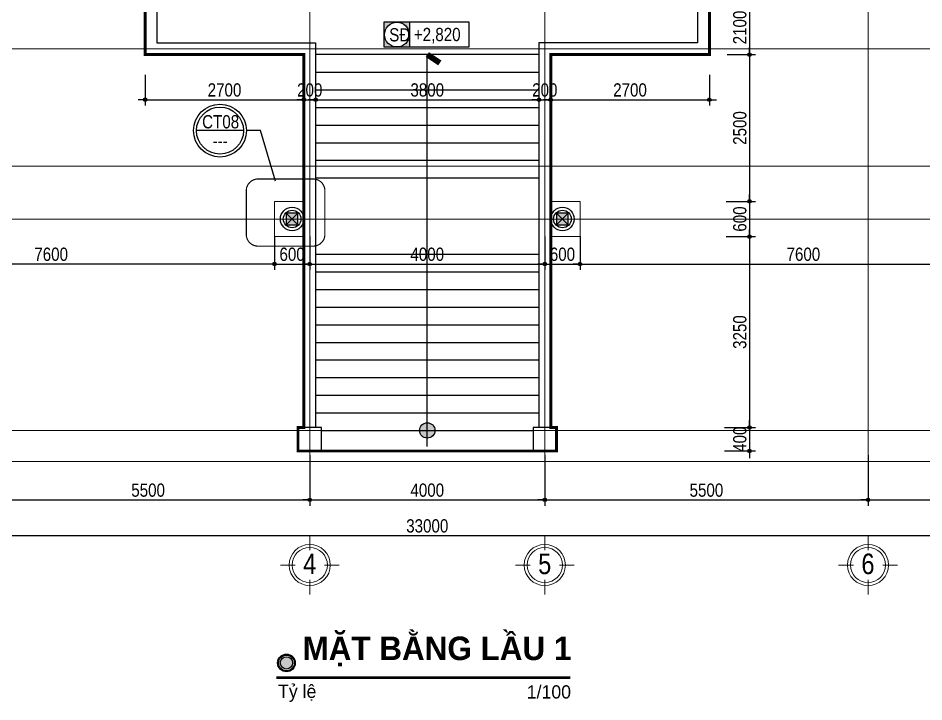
# Model space of a CAD drawing. Extents: x -79995 to 347433, y -157641 to 104789.
# Drawn here: x -3564 to 11848, y 26423 to 38068 of the extents above; entities that cross this region are included whole.
import ezdxf
from ezdxf.enums import TextEntityAlignment as Align

# ---------------------------------------------------------------- set-up
doc = ezdxf.new("R2010")
doc.units = 0
doc.linetypes.add('ACAD_ISO10W100', pattern=[18, 12, -3, 0, -3])
doc.linetypes.add('DASHED2', pattern=[0.375, 0.25, -0.125])
doc.layers.get('0').update_dxf_attribs({"color": 255, "linetype": 'CONTINUOUS'})
doc.layers.get('DEFPOINTS').update_dxf_attribs({"linetype": 'CONTINUOUS'})
for name, color, linetype in [('daucat', 220, 'CONTINUOUS'), ('DIM', 1, 'CONTINUOUS'), ('TAGS', 60, 'CONTINUOUS'), ('TEXT', 7, 'CONTINUOUS'), ('TUONG', 131, 'CONTINUOUS'), ('WALL', 4, 'CONTINUOUS')]:
    doc.layers.add(name, color=color, linetype=linetype)
for name, color, linetype, lineweight in [('NET-THAY', 2, 'CONTINUOUS', 13), ('TEN TRUC', 3, 'CONTINUOUS', 18), ('TRUC', 24, 'CONTINUOUS', 0)]:
    doc.layers.add(name, color=color, linetype=linetype, lineweight=lineweight)
doc.styles.add('HEL-CONDENSE', font='')
doc.styles.add('SWISS-CONDENSE', font='')
doc.styles.add('VNI-HELVE-CONDENSEN', font='')
doc.styles.get('HEL-CONDENSE').set_extended_font_data('VNI-Helve-Condense')
doc.styles.get('SWISS-CONDENSE').set_extended_font_data('VNI-Swiss-Condense')
doc.styles.get('VNI-HELVE-CONDENSEN').set_extended_font_data('VNI-Helve-Condense')
doc.dimstyles.new('D100', dxfattribs={"dimtxt": 225, "dimasz": 1.2, "dimexe": 100, "dimexo": 0, "dimgap": 50, "dimtad": 1, "dimdec": 0, "dimzin": 13, "dimdsep": 46, "dimtxsty": 'HEL-CONDENSE', "dimblk": 'D50', "dimcen": 0, "dimclrd": 1, "dimclre": 1, "dimclrt": 7, "dimadec": 0, "dimazin": 0, "dimtfac": 1, "dimtdec": 0, "dimtmove": 0, "dimatfit": 3, "dimldrblk": 'D50', "dimfxl": 1, "dimtolj": 1, "dimtzin": 13, "dimarcsym": 0})

# ---------------------------------------------------------------- blocks, each defined once
blk = doc.blocks.new('D50')
at = {"layer": 'DIM'}
blk.add_hatch(color=256, dxfattribs=at).paths.add_polyline_path([(25, 0, 1), (-25, 0, 1)])
blk.add_line((25, 0), (100, 0), dxfattribs=at)
blk.add_circle((0, 0), 25, dxfattribs=at)
blk = doc.blocks.new('*D164')
at = {"layer": 'DEFPOINTS', "color": 0, "transparency": 16777216}
for p in [(-4102, 30625), (1398, 30625), (1398, 29863)]:
    blk.add_point(p, dxfattribs=at)
at = {"layer": 'DIM', "color": 1, "lineweight": -2, "transparency": 16777216}
for p, q in [((-4102, 30625), (-4102, 29763)), ((1398, 30625), (1398, 29763)), ((-4100, 29863), (1397, 29863))]:
    blk.add_line(p, q, dxfattribs=at)
at = {"layer": 'DIM', "color": 1, "lineweight": -2, "transparency": 16777216, "xscale": 1.199999999999999, "yscale": 1.199999999999999, "zscale": 1.199999999999999, "rotation": 180}
blk.add_blockref('D50', (-4102, 29863), dxfattribs=at)
at = {"layer": 'DIM', "color": 1, "lineweight": -2, "transparency": 16777216, "xscale": 1.199999999999999, "yscale": 1.199999999999999, "zscale": 1.199999999999999}
blk.add_blockref('D50', (1398, 29863), dxfattribs=at)
at = {"layer": 'DIM', "color": 7, "transparency": 16777216, "insert": (-1352, 30028), "char_height": 225, "attachment_point": 5, "style": 'HEL-CONDENSE'}
blk.add_mtext('\\A1;5500', dxfattribs=at)
blk = doc.blocks.new('*D165')
at = {"layer": 'DEFPOINTS', "color": 0, "transparency": 16777216}
for p in [(1398, 30625), (5398, 30625), (5398, 29863)]:
    blk.add_point(p, dxfattribs=at)
at = {"layer": 'DIM', "color": 1, "lineweight": -2, "transparency": 16777216}
for p, q in [((1398, 30625), (1398, 29763)), ((5398, 30625), (5398, 29763)), ((1400, 29863), (5397, 29863))]:
    blk.add_line(p, q, dxfattribs=at)
at = {"layer": 'DIM', "color": 1, "lineweight": -2, "transparency": 16777216, "xscale": 1.199999999999999, "yscale": 1.199999999999999, "zscale": 1.199999999999999, "rotation": 180}
blk.add_blockref('D50', (1398, 29863), dxfattribs=at)
at = {"layer": 'DIM', "color": 1, "lineweight": -2, "transparency": 16777216, "xscale": 1.199999999999999, "yscale": 1.199999999999999, "zscale": 1.199999999999999}
blk.add_blockref('D50', (5398, 29863), dxfattribs=at)
at = {"layer": 'DIM', "color": 7, "transparency": 16777216, "insert": (3398, 30028), "char_height": 225, "attachment_point": 5, "style": 'HEL-CONDENSE'}
blk.add_mtext('\\A1;4000', dxfattribs=at)
blk = doc.blocks.new('*D166')
at = {"layer": 'DEFPOINTS', "color": 0, "transparency": 16777216}
for p in [(5398, 30625), (10898, 30625), (10898, 29863)]:
    blk.add_point(p, dxfattribs=at)
at = {"layer": 'DIM', "color": 1, "lineweight": -2, "transparency": 16777216}
for p, q in [((5398, 30625), (5398, 29763)), ((10898, 30625), (10898, 29763)), ((5400, 29863), (10897, 29863))]:
    blk.add_line(p, q, dxfattribs=at)
at = {"layer": 'DIM', "color": 1, "lineweight": -2, "transparency": 16777216, "xscale": 1.199999999999999, "yscale": 1.199999999999999, "zscale": 1.199999999999999, "rotation": 180}
blk.add_blockref('D50', (5398, 29863), dxfattribs=at)
at = {"layer": 'DIM', "color": 1, "lineweight": -2, "transparency": 16777216, "xscale": 1.199999999999999, "yscale": 1.199999999999999, "zscale": 1.199999999999999}
blk.add_blockref('D50', (10898, 29863), dxfattribs=at)
at = {"layer": 'DIM', "color": 7, "transparency": 16777216, "insert": (8148, 30028), "char_height": 225, "attachment_point": 5, "style": 'HEL-CONDENSE'}
blk.add_mtext('\\A1;5500', dxfattribs=at)
blk = doc.blocks.new('*D167')
at = {"layer": 'DEFPOINTS', "color": 0, "transparency": 16777216}
for p in [(10898, 30625), (13898, 30625), (13898, 29863)]:
    blk.add_point(p, dxfattribs=at)
at = {"layer": 'DIM', "color": 1, "lineweight": -2, "transparency": 16777216}
for p, q in [((10898, 30625), (10898, 29763)), ((13898, 30625), (13898, 29763)), ((10900, 29863), (13897, 29863))]:
    blk.add_line(p, q, dxfattribs=at)
at = {"layer": 'DIM', "color": 1, "lineweight": -2, "transparency": 16777216, "xscale": 1.199999999999999, "yscale": 1.199999999999999, "zscale": 1.199999999999999, "rotation": 180}
blk.add_blockref('D50', (10898, 29863), dxfattribs=at)
at = {"layer": 'DIM', "color": 1, "lineweight": -2, "transparency": 16777216, "xscale": 1.199999999999999, "yscale": 1.199999999999999, "zscale": 1.199999999999999}
blk.add_blockref('D50', (13898, 29863), dxfattribs=at)
at = {"layer": 'DIM', "color": 7, "transparency": 16777216, "insert": (12398, 30028), "char_height": 225, "attachment_point": 5, "style": 'HEL-CONDENSE'}
blk.add_mtext('\\A1;3000', dxfattribs=at)
blk = doc.blocks.new('*D169')
at = {"layer": 'DEFPOINTS', "color": 0, "transparency": 16777216}
for p in [(-13102, 30625), (19898, 30625), (19898, 29254)]:
    blk.add_point(p, dxfattribs=at)
at = {"layer": 'DIM', "color": 1, "lineweight": -2, "transparency": 16777216}
for p, q in [((-13102, 30625), (-13102, 29154)), ((19898, 30625), (19898, 29154)), ((-13100, 29254), (19897, 29254))]:
    blk.add_line(p, q, dxfattribs=at)
at = {"layer": 'DIM', "color": 1, "lineweight": -2, "transparency": 16777216, "xscale": 1.199999999999999, "yscale": 1.199999999999999, "zscale": 1.199999999999999, "rotation": 180}
blk.add_blockref('D50', (-13102, 29254), dxfattribs=at)
at = {"layer": 'DIM', "color": 1, "lineweight": -2, "transparency": 16777216, "xscale": 1.199999999999999, "yscale": 1.199999999999999, "zscale": 1.199999999999999}
blk.add_blockref('D50', (19898, 29254), dxfattribs=at)
at = {"layer": 'DIM', "color": 7, "transparency": 16777216, "insert": (3398, 29419), "char_height": 225, "attachment_point": 5, "style": 'HEL-CONDENSE'}
blk.add_mtext('\\A1;33000', dxfattribs=at)
blk = doc.blocks.new('A$C206177D3')
at = {"layer": 'TEN TRUC', "ltscale": 1000}
for p, q in [((-37, 240), (-37, 490)), ((-287, -10), (-537, -10)), ((463, -10), (213, -10)), ((-37, -510), (-37, -260))]:
    blk.add_line(p, q, dxfattribs=at)
blk.add_circle((-37, -10), 350, dxfattribs=at)
at = {"layer": 'TEN TRUC', "color": 254, "ltscale": 1000}
blk.add_circle((-37, -10), 300, dxfattribs=at)
blk = doc.blocks.new('A$C27B14CF0')
at = {"layer": 'TAGS', "ltscale": 1000}
h = blk.add_hatch(color=8, dxfattribs=at)
h.paths.add_polyline_path([(250, 243), (-182, 243), (-182, -189), (250, -189)])
h.paths.add_polyline_path([(245, 27, -1), (-177, 27, -1)], flags=16)
blk.add_line((250, 243), (250, -189), dxfattribs=at)
blk.add_lwpolyline([(-182, 243), (1258, 243), (1258, -189), (-182, -189)], close=True, dxfattribs=at)
blk.add_circle((34, 27), 211, dxfattribs=at)
at = {"layer": 'TAGS', "ltscale": 1000, "style": 'VNI-HELVE-CONDENSEN'}
for p in [(-44, -84), (379, -84)]:
    blk.add_attdef('S', p, '', height=225, dxfattribs=at)
blk = doc.blocks.new('A$C225A2996')
at = {"layer": 'WALL'}
blk.add_hatch(color=4, dxfattribs=at).paths.add_polyline_path([(531, 82), (731, 82), (731, 282), (531, 282)])
at = {"layer": 'WALL', "color": 4}
for p, q in [((531, 282), (731, 82)), ((531, 82), (731, 282))]:
    blk.add_line(p, q, dxfattribs=at)
blk.add_lwpolyline([(531, 82), (731, 82), (731, 282), (531, 282)], close=True, dxfattribs=at)
blk = doc.blocks.new('*D293')
at = {"layer": 'DEFPOINTS', "color": 0, "transparency": 16777216}
for p in [(-1402, 37099), (1298, 37099), (1298, 36678)]:
    blk.add_point(p, dxfattribs=at)
at = {"layer": 'DIM', "color": 1, "lineweight": -2, "transparency": 16777216}
for p, q in [((-1402, 37099), (-1402, 36578)), ((1298, 37099), (1298, 36578)), ((-1400, 36678), (1297, 36678))]:
    blk.add_line(p, q, dxfattribs=at)
at = {"layer": 'DIM', "color": 1, "lineweight": -2, "transparency": 16777216, "xscale": 1.199999999999999, "yscale": 1.199999999999999, "zscale": 1.199999999999999, "rotation": 180}
blk.add_blockref('D50', (-1402, 36678), dxfattribs=at)
at = {"layer": 'DIM', "color": 1, "lineweight": -2, "transparency": 16777216, "xscale": 1.199999999999999, "yscale": 1.199999999999999, "zscale": 1.199999999999999}
blk.add_blockref('D50', (1298, 36678), dxfattribs=at)
at = {"layer": 'DIM', "color": 7, "transparency": 16777216, "insert": (-52, 36843), "char_height": 225, "attachment_point": 5, "style": 'HEL-CONDENSE'}
blk.add_mtext('\\A1;2700', dxfattribs=at)
blk = doc.blocks.new('*D294')
at = {"layer": 'DEFPOINTS', "color": 0, "transparency": 16777216}
for p in [(1298, 37099), (1498, 37020), (1498, 36678)]:
    blk.add_point(p, dxfattribs=at)
at = {"layer": 'DIM', "color": 1, "lineweight": -2, "transparency": 16777216}
for p, q in [((1298, 37099), (1298, 36578)), ((1498, 37020), (1498, 36578)), ((1300, 36678), (1497, 36678))]:
    blk.add_line(p, q, dxfattribs=at)
at = {"layer": 'DIM', "color": 1, "lineweight": -2, "transparency": 16777216, "xscale": 1.199999999999999, "yscale": 1.199999999999999, "zscale": 1.199999999999999, "rotation": 180}
blk.add_blockref('D50', (1298, 36678), dxfattribs=at)
at = {"layer": 'DIM', "color": 1, "lineweight": -2, "transparency": 16777216, "xscale": 1.199999999999999, "yscale": 1.199999999999999, "zscale": 1.199999999999999}
blk.add_blockref('D50', (1498, 36678), dxfattribs=at)
at = {"layer": 'DIM', "color": 7, "transparency": 16777216, "insert": (1398, 36843), "char_height": 225, "attachment_point": 5, "style": 'HEL-CONDENSE'}
blk.add_mtext('\\A1;200', dxfattribs=at)
blk = doc.blocks.new('*D295')
at = {"layer": 'DEFPOINTS', "color": 0, "transparency": 16777216}
for p in [(1498, 37020), (5298, 37067), (5298, 36678)]:
    blk.add_point(p, dxfattribs=at)
at = {"layer": 'DIM', "color": 1, "lineweight": -2, "transparency": 16777216}
for p, q in [((1498, 37020), (1498, 36578)), ((5298, 37067), (5298, 36578)), ((1500, 36678), (5297, 36678))]:
    blk.add_line(p, q, dxfattribs=at)
at = {"layer": 'DIM', "color": 1, "lineweight": -2, "transparency": 16777216, "xscale": 1.199999999999999, "yscale": 1.199999999999999, "zscale": 1.199999999999999, "rotation": 180}
blk.add_blockref('D50', (1498, 36678), dxfattribs=at)
at = {"layer": 'DIM', "color": 1, "lineweight": -2, "transparency": 16777216, "xscale": 1.199999999999999, "yscale": 1.199999999999999, "zscale": 1.199999999999999}
blk.add_blockref('D50', (5298, 36678), dxfattribs=at)
at = {"layer": 'DIM', "color": 7, "transparency": 16777216, "insert": (3398, 36843), "char_height": 225, "attachment_point": 5, "style": 'HEL-CONDENSE'}
blk.add_mtext('\\A1;3800', dxfattribs=at)
blk = doc.blocks.new('*D296')
at = {"layer": 'DEFPOINTS', "color": 0, "transparency": 16777216}
for p in [(5298, 37067), (5498, 37130), (5498, 36678)]:
    blk.add_point(p, dxfattribs=at)
at = {"layer": 'DIM', "color": 1, "lineweight": -2, "transparency": 16777216}
for p, q in [((5298, 37067), (5298, 36578)), ((5498, 37130), (5498, 36578)), ((5300, 36678), (5497, 36678))]:
    blk.add_line(p, q, dxfattribs=at)
at = {"layer": 'DIM', "color": 1, "lineweight": -2, "transparency": 16777216, "xscale": 1.199999999999999, "yscale": 1.199999999999999, "zscale": 1.199999999999999, "rotation": 180}
blk.add_blockref('D50', (5298, 36678), dxfattribs=at)
at = {"layer": 'DIM', "color": 1, "lineweight": -2, "transparency": 16777216, "xscale": 1.199999999999999, "yscale": 1.199999999999999, "zscale": 1.199999999999999}
blk.add_blockref('D50', (5498, 36678), dxfattribs=at)
at = {"layer": 'DIM', "color": 7, "transparency": 16777216, "insert": (5398, 36843), "char_height": 225, "attachment_point": 5, "style": 'HEL-CONDENSE'}
blk.add_mtext('\\A1;200', dxfattribs=at)
blk = doc.blocks.new('*D297')
at = {"layer": 'DEFPOINTS', "color": 0, "transparency": 16777216}
for p in [(5498, 37130), (8198, 37099), (8198, 36678)]:
    blk.add_point(p, dxfattribs=at)
at = {"layer": 'DIM', "color": 1, "lineweight": -2, "transparency": 16777216}
for p, q in [((5498, 37130), (5498, 36578)), ((8198, 37099), (8198, 36578)), ((5500, 36678), (8197, 36678))]:
    blk.add_line(p, q, dxfattribs=at)
at = {"layer": 'DIM', "color": 1, "lineweight": -2, "transparency": 16777216, "xscale": 1.199999999999999, "yscale": 1.199999999999999, "zscale": 1.199999999999999, "rotation": 180}
blk.add_blockref('D50', (5498, 36678), dxfattribs=at)
at = {"layer": 'DIM', "color": 1, "lineweight": -2, "transparency": 16777216, "xscale": 1.199999999999999, "yscale": 1.199999999999999, "zscale": 1.199999999999999}
blk.add_blockref('D50', (8198, 36678), dxfattribs=at)
at = {"layer": 'DIM', "color": 7, "transparency": 16777216, "insert": (6848, 36843), "char_height": 225, "attachment_point": 5, "style": 'HEL-CONDENSE'}
blk.add_mtext('\\A1;2700', dxfattribs=at)
blk = doc.blocks.new('*D298')
at = {"layer": 'DEFPOINTS', "color": 0, "transparency": 16777216}
for p in [(8665, 39546), (8502, 37446), (8882, 37446)]:
    blk.add_point(p, dxfattribs=at)
at = {"layer": 'DIM', "color": 1, "lineweight": -2, "transparency": 16777216}
for p, q in [((8665, 39546), (8982, 39546)), ((8882, 39545), (8882, 37447)), ((8502, 37446), (8982, 37446))]:
    blk.add_line(p, q, dxfattribs=at)
at = {"layer": 'DIM', "color": 1, "lineweight": -2, "transparency": 16777216, "xscale": 1.199999999999999, "yscale": 1.199999999999999, "zscale": 1.199999999999999}
for p, rotation in [((8882, 39546), 90), ((8882, 37446), 270)]:
    blk.add_blockref('D50', p, dxfattribs=dict(at, rotation=rotation))
at = {"layer": 'DIM', "color": 7, "transparency": 16777216, "insert": (8717, 37908), "char_height": 225, "attachment_point": 5, "rotation": 90, "style": 'HEL-CONDENSE'}
blk.add_mtext('\\A1;2100', dxfattribs=at)
blk = doc.blocks.new('*D299')
at = {"layer": 'DEFPOINTS', "color": 0, "transparency": 16777216}
for p in [(8502, 37446), (8484, 34946), (8882, 34946)]:
    blk.add_point(p, dxfattribs=at)
at = {"layer": 'DIM', "color": 1, "lineweight": -2, "transparency": 16777216}
for p, q in [((8502, 37446), (8982, 37446)), ((8882, 37445), (8882, 34947)), ((8484, 34946), (8982, 34946))]:
    blk.add_line(p, q, dxfattribs=at)
at = {"layer": 'DIM', "color": 1, "lineweight": -2, "transparency": 16777216, "xscale": 1.199999999999999, "yscale": 1.199999999999999, "zscale": 1.199999999999999}
for p, rotation in [((8882, 37446), 90), ((8882, 34946), 270)]:
    blk.add_blockref('D50', p, dxfattribs=dict(at, rotation=rotation))
at = {"layer": 'DIM', "color": 7, "transparency": 16777216, "insert": (8717, 36196), "char_height": 225, "attachment_point": 5, "rotation": 90, "style": 'HEL-CONDENSE'}
blk.add_mtext('\\A1;2500', dxfattribs=at)
blk = doc.blocks.new('*D300')
at = {"layer": 'DEFPOINTS', "color": 0, "transparency": 16777216}
for p in [(8484, 34946), (8484, 34346), (8882, 34346)]:
    blk.add_point(p, dxfattribs=at)
at = {"layer": 'DIM', "color": 1, "lineweight": -2, "transparency": 16777216}
for p, q in [((8484, 34946), (8982, 34946)), ((8882, 34945), (8882, 34347)), ((8484, 34346), (8982, 34346))]:
    blk.add_line(p, q, dxfattribs=at)
at = {"layer": 'DIM', "color": 1, "lineweight": -2, "transparency": 16777216, "xscale": 1.199999999999999, "yscale": 1.199999999999999, "zscale": 1.199999999999999}
for p, rotation in [((8882, 34946), 90), ((8882, 34346), 270)]:
    blk.add_blockref('D50', p, dxfattribs=dict(at, rotation=rotation))
at = {"layer": 'DIM', "color": 7, "transparency": 16777216, "insert": (8717, 34646), "char_height": 225, "attachment_point": 5, "rotation": 90, "style": 'HEL-CONDENSE'}
blk.add_mtext('\\A1;600', dxfattribs=at)
blk = doc.blocks.new('*D301')
at = {"layer": 'DEFPOINTS', "color": 0, "transparency": 16777216}
for p in [(8484, 34346), (8455, 31096), (8882, 31096)]:
    blk.add_point(p, dxfattribs=at)
at = {"layer": 'DIM', "color": 1, "lineweight": -2, "transparency": 16777216}
for p, q in [((8484, 34346), (8982, 34346)), ((8882, 34345), (8882, 31097)), ((8455, 31096), (8982, 31096))]:
    blk.add_line(p, q, dxfattribs=at)
at = {"layer": 'DIM', "color": 1, "lineweight": -2, "transparency": 16777216, "xscale": 1.199999999999999, "yscale": 1.199999999999999, "zscale": 1.199999999999999}
for p, rotation in [((8882, 34346), 90), ((8882, 31096), 270)]:
    blk.add_blockref('D50', p, dxfattribs=dict(at, rotation=rotation))
at = {"layer": 'DIM', "color": 7, "transparency": 16777216, "insert": (8717, 32721), "char_height": 225, "attachment_point": 5, "rotation": 90, "style": 'HEL-CONDENSE'}
blk.add_mtext('\\A1;3250', dxfattribs=at)
blk = doc.blocks.new('*D302')
at = {"layer": 'DEFPOINTS', "color": 0, "transparency": 16777216}
for p in [(8455, 31096), (8455, 30696), (8882, 30696)]:
    blk.add_point(p, dxfattribs=at)
at = {"layer": 'DIM', "color": 1, "lineweight": -2, "transparency": 16777216}
for p, q in [((8455, 31096), (8982, 31096)), ((8882, 31095), (8882, 30697)), ((8455, 30696), (8982, 30696))]:
    blk.add_line(p, q, dxfattribs=at)
at = {"layer": 'DIM', "color": 1, "lineweight": -2, "transparency": 16777216, "xscale": 1.199999999999999, "yscale": 1.199999999999999, "zscale": 1.199999999999999}
for p, rotation in [((8882, 31096), 90), ((8882, 30696), 270)]:
    blk.add_blockref('D50', p, dxfattribs=dict(at, rotation=rotation))
at = {"layer": 'DIM', "color": 7, "transparency": 16777216, "insert": (8717, 30896), "char_height": 225, "attachment_point": 5, "rotation": 90, "style": 'HEL-CONDENSE'}
blk.add_mtext('\\A1;400', dxfattribs=at)
blk = doc.blocks.new('*D340')
at = {"layer": 'DEFPOINTS', "color": 0, "linetype": 'Continuous', "transparency": 16777216}
for p in [(798, 34346), (1398, 34346), (1398, 33880)]:
    blk.add_point(p, dxfattribs=at)
at = {"layer": 'DIM', "color": 1, "linetype": 'Continuous', "lineweight": -2, "transparency": 16777216}
for p, q in [((798, 34346), (798, 33780)), ((1398, 34346), (1398, 33780)), ((800, 33880), (1397, 33880))]:
    blk.add_line(p, q, dxfattribs=at)
at = {"layer": 'DIM', "color": 1, "linetype": 'Continuous', "lineweight": -2, "transparency": 16777216, "xscale": 1.199999999999999, "yscale": 1.199999999999999, "zscale": 1.199999999999999, "rotation": 180}
blk.add_blockref('D50', (798, 33880), dxfattribs=at)
at = {"layer": 'DIM', "color": 1, "linetype": 'Continuous', "lineweight": -2, "transparency": 16777216, "xscale": 1.199999999999999, "yscale": 1.199999999999999, "zscale": 1.199999999999999}
blk.add_blockref('D50', (1398, 33880), dxfattribs=at)
at = {"layer": 'DIM', "color": 7, "linetype": 'Continuous', "transparency": 16777216, "insert": (1098, 34045), "char_height": 225, "attachment_point": 5, "style": 'HEL-CONDENSE'}
blk.add_mtext('\\A1;600', dxfattribs=at)
blk = doc.blocks.new('*D341')
at = {"layer": 'DEFPOINTS', "color": 0, "linetype": 'Continuous', "transparency": 16777216}
for p in [(-6802, 34346), (798, 34346), (-6802, 33880)]:
    blk.add_point(p, dxfattribs=at)
at = {"layer": 'DIM', "color": 1, "linetype": 'Continuous', "lineweight": -2, "transparency": 16777216}
for p, q in [((-6802, 34346), (-6802, 33780)), ((798, 34346), (798, 33780)), ((797, 33880), (-6800, 33880))]:
    blk.add_line(p, q, dxfattribs=at)
at = {"layer": 'DIM', "color": 1, "linetype": 'Continuous', "lineweight": -2, "transparency": 16777216, "xscale": 1.199999999999999, "yscale": 1.199999999999999, "zscale": 1.199999999999999, "rotation": 180}
blk.add_blockref('D50', (-6802, 33880), dxfattribs=at)
at = {"layer": 'DIM', "color": 1, "linetype": 'Continuous', "lineweight": -2, "transparency": 16777216, "xscale": 1.199999999999999, "yscale": 1.199999999999999, "zscale": 1.199999999999999}
blk.add_blockref('D50', (798, 33880), dxfattribs=at)
at = {"layer": 'DIM', "color": 7, "linetype": 'Continuous', "transparency": 16777216, "insert": (-3002, 34045), "char_height": 225, "attachment_point": 5, "style": 'HEL-CONDENSE'}
blk.add_mtext('\\A1;7600', dxfattribs=at)
blk = doc.blocks.new('*D342')
at = {"layer": 'DEFPOINTS', "color": 0, "linetype": 'Continuous', "transparency": 16777216}
for p in [(1398, 34346), (5398, 34346), (5398, 33880)]:
    blk.add_point(p, dxfattribs=at)
at = {"layer": 'DIM', "color": 1, "linetype": 'Continuous', "lineweight": -2, "transparency": 16777216}
for p, q in [((1398, 34346), (1398, 33780)), ((5398, 34346), (5398, 33780)), ((1400, 33880), (5397, 33880))]:
    blk.add_line(p, q, dxfattribs=at)
at = {"layer": 'DIM', "color": 1, "linetype": 'Continuous', "lineweight": -2, "transparency": 16777216, "xscale": 1.199999999999999, "yscale": 1.199999999999999, "zscale": 1.199999999999999, "rotation": 180}
blk.add_blockref('D50', (1398, 33880), dxfattribs=at)
at = {"layer": 'DIM', "color": 1, "linetype": 'Continuous', "lineweight": -2, "transparency": 16777216, "xscale": 1.199999999999999, "yscale": 1.199999999999999, "zscale": 1.199999999999999}
blk.add_blockref('D50', (5398, 33880), dxfattribs=at)
at = {"layer": 'DIM', "color": 7, "linetype": 'Continuous', "transparency": 16777216, "insert": (3398, 34045), "char_height": 225, "attachment_point": 5, "style": 'HEL-CONDENSE'}
blk.add_mtext('\\A1;4000', dxfattribs=at)
blk = doc.blocks.new('*D343')
at = {"layer": 'DEFPOINTS', "color": 0, "linetype": 'Continuous', "transparency": 16777216}
for p in [(5398, 34346), (5998, 34346), (5998, 33880)]:
    blk.add_point(p, dxfattribs=at)
at = {"layer": 'DIM', "color": 1, "linetype": 'Continuous', "lineweight": -2, "transparency": 16777216}
for p, q in [((5398, 34346), (5398, 33780)), ((5998, 34346), (5998, 33780)), ((5400, 33880), (5997, 33880))]:
    blk.add_line(p, q, dxfattribs=at)
at = {"layer": 'DIM', "color": 1, "linetype": 'Continuous', "lineweight": -2, "transparency": 16777216, "xscale": 1.199999999999999, "yscale": 1.199999999999999, "zscale": 1.199999999999999, "rotation": 180}
blk.add_blockref('D50', (5398, 33880), dxfattribs=at)
at = {"layer": 'DIM', "color": 1, "linetype": 'Continuous', "lineweight": -2, "transparency": 16777216, "xscale": 1.199999999999999, "yscale": 1.199999999999999, "zscale": 1.199999999999999}
blk.add_blockref('D50', (5998, 33880), dxfattribs=at)
at = {"layer": 'DIM', "color": 7, "linetype": 'Continuous', "transparency": 16777216, "insert": (5698, 34045), "char_height": 225, "attachment_point": 5, "style": 'HEL-CONDENSE'}
blk.add_mtext('\\A1;600', dxfattribs=at)
blk = doc.blocks.new('*D344')
at = {"layer": 'DEFPOINTS', "color": 0, "linetype": 'Continuous', "transparency": 16777216}
for p in [(5998, 34067), (13598, 34067), (13598, 33880)]:
    blk.add_point(p, dxfattribs=at)
at = {"layer": 'DIM', "color": 1, "linetype": 'Continuous', "lineweight": -2, "transparency": 16777216}
for p, q in [((5998, 34067), (5998, 33780)), ((13598, 34067), (13598, 33780)), ((6000, 33880), (13597, 33880))]:
    blk.add_line(p, q, dxfattribs=at)
at = {"layer": 'DIM', "color": 1, "linetype": 'Continuous', "lineweight": -2, "transparency": 16777216, "xscale": 1.199999999999999, "yscale": 1.199999999999999, "zscale": 1.199999999999999, "rotation": 180}
blk.add_blockref('D50', (5998, 33880), dxfattribs=at)
at = {"layer": 'DIM', "color": 1, "linetype": 'Continuous', "lineweight": -2, "transparency": 16777216, "xscale": 1.199999999999999, "yscale": 1.199999999999999, "zscale": 1.199999999999999}
blk.add_blockref('D50', (13598, 33880), dxfattribs=at)
at = {"layer": 'DIM', "color": 7, "linetype": 'Continuous', "transparency": 16777216, "insert": (9798, 34045), "char_height": 225, "attachment_point": 5, "style": 'HEL-CONDENSE'}
blk.add_mtext('\\A1;7600', dxfattribs=at)
blk = doc.blocks.new('A$C5F494123')
at = {"layer": 'TAGS', "color": 254, "ltscale": 1000}
blk.add_line((400, 0), (-400, 0), dxfattribs=at)
at = {"layer": 'TAGS', "ltscale": 1000}
blk.add_circle((0, 0), 450, dxfattribs=at)
at = {"layer": 'TAGS', "color": 254, "ltscale": 1000}
blk.add_circle((0, 0), 400, dxfattribs=at)
at = {"layer": 'TAGS', "ltscale": 1000, "style": 'VNI-HELVE-CONDENSEN'}
blk.add_attdef('A', (-84, 67), '', height=225, dxfattribs=at)
blk.add_attdef('A', text='', height=225, dxfattribs=at).set_placement((1, -62), align=Align.TOP_CENTER)

msp = doc.modelspace()

# ---------------------------------------------------------------- hatches: boundary and pattern name
at = {"layer": 'DIM', "linetype": 'ByBlock'}
msp.add_hatch(color=1, dxfattribs=at).paths.add_polyline_path([(1106.629, 27086.289, 1), (897.589, 27086.289, 1)])
at = {"layer": 'TEXT'}
h = msp.add_hatch(color=256, dxfattribs=at)
edge = h.paths.add_edge_path()
edge.add_arc((3398.452, 31046.161), 130.673, 0, 360)
h = msp.add_hatch(color=256, dxfattribs=at)
edge = h.paths.add_edge_path()
edge.add_arc((3398.452, 31046.161), 130.673, 0, 360)

# ---------------------------------------------------------------- linework, layer by layer
at = {"const_width": 50}
msp.add_lwpolyline([(1198.452, 30696.161), (5598.452, 30696.161), (5598.452, 31096.161), (5498.452, 31096.161), (5498.452, 37446.161), (8198.452, 37446.161), (8198.452, 39446.161), (-1401.548, 39446.161), (-1401.548, 37446.161), (1298.452, 37446.161), (1298.452, 31096.161), (1198.452, 31096.161), (1198.452, 30696.161)], dxfattribs=at)
at = {"layer": 'daucat', "linetype": 'DASHED2', "ltscale": 500, "const_width": 20}
msp.add_lwpolyline([(518.05, 35327.684), (1456.195, 35327.684, -0.414213562), (1656.195, 35127.684), (1656.195, 34384.528, -0.414213562), (1456.195, 34184.528), (518.05, 34184.528, -0.414213562), (318.05, 34384.528), (318.05, 35127.684, -0.414213562)], format="xyb", close=True, dxfattribs=at)
at = {"layer": 'NET-THAY'}
for p, q in [((798.452, 34346.161), (798.452, 34946.161)), ((798.452, 34946.161), (1298.452, 34946.161)), ((5498.452, 34946.161), (5998.452, 34946.161)), ((5998.452, 34946.161), (5998.452, 34346.161)), ((1298.452, 34346.161), (798.452, 34346.161)), ((5998.452, 34346.161), (5498.452, 34346.161))]:
    msp.add_line(p, q, dxfattribs=at)
at = {"layer": 'NET-THAY', "linetype": 'ByBlock', "lineweight": -2}
for points in [[(-1401.548, 39246.161), (-1401.548, 37446.161), (1298.452, 37446.161), (1298.452, 31096.161)], [(-1201.548, 39246.161), (-1201.548, 37646.161), (1498.452, 37646.161), (1498.452, 31096.161)], [(7998.452, 39246.161), (7998.452, 37646.161), (5298.452, 37646.161), (5298.452, 31096.161)], [(8198.452, 39246.161), (8198.452, 37446.161), (5498.452, 37446.161), (5498.452, 31096.161)], [(5298.452, 37446.161), (1498.452, 37446.161)], [(1498.452, 37146.161), (5298.452, 37146.161)], [(1498.452, 36846.161), (5298.452, 36846.161)], [(1498.452, 36546.161), (5298.452, 36546.161)], [(1498.452, 36246.161), (5298.452, 36246.161)], [(1498.452, 35946.161), (5298.452, 35946.161)], [(1498.452, 35646.161), (5298.452, 35646.161)], [(1498.452, 35346.161), (5298.452, 35346.161)], [(1498.452, 34046.161), (5298.452, 34046.161)], [(1498.452, 33746.161), (5298.452, 33746.161)], [(1498.452, 33446.161), (5298.452, 33446.161)], [(1498.452, 33146.161), (5298.452, 33146.161)], [(1498.452, 32846.161), (5298.452, 32846.161)], [(1498.452, 32546.161), (5298.452, 32546.161)], [(1498.452, 32546.161), (5298.452, 32546.161)], [(1498.452, 32246.161), (5298.452, 32246.161)], [(1498.452, 31946.161), (5298.452, 31946.161)], [(1498.452, 31646.161), (5298.452, 31646.161)], [(1498.452, 31346.161), (5298.452, 31346.161)], [(1598.452, 31046.161), (5198.452, 31046.161)]]:
    msp.add_lwpolyline(points, dxfattribs=at)
for points in [[(1198.452, 30696.161), (1598.452, 30696.161), (1598.452, 31096.161), (1198.452, 31096.161)], [(5198.452, 30696.161), (5598.452, 30696.161), (5598.452, 31096.161), (5198.452, 31096.161)]]:
    msp.add_lwpolyline(points, close=True, dxfattribs=at)
at = {"layer": 'TEXT', "const_width": 100}
msp.add_lwpolyline([(3398.452, 37446.161), (3611.921, 37304.431)], dxfattribs=at)
msp.add_lwpolyline([(3398.452, 37446.161), (3611.921, 37304.431)], dxfattribs=at)
at = {"layer": 'TEXT'}
msp.add_lwpolyline([(3398.452, 30770.666), (3398.452, 37446.161)], dxfattribs=at)
msp.add_lwpolyline([(3398.452, 30770.666), (3398.452, 37446.161)], dxfattribs=at)
at = {"layer": 'TEXT', "color": 7, "linetype": 'ByBlock'}
msp.add_lwpolyline([(818.066, 35288.474), (562.503, 36151.637), (321.159, 36151.637)], dxfattribs=at)
at = {"layer": 'TEXT', "color": 7, "linetype": 'ByBlock', "const_width": 48.75}
msp.add_lwpolyline([(5834.939, 26834.522), (2016.324, 26834.522), (5834.939, 26834.522), (832.12, 26834.522)], dxfattribs=at)
at = {"layer": 'TEXT'}
msp.add_circle((3398.452, 31046.161), 130.673, dxfattribs=at)
msp.add_circle((3398.452, 31046.161), 130.673, dxfattribs=at)
at = {"layer": 'TEXT', "color": 7, "linetype": 'ByBlock'}
for radius in [150.491, 133.77, 104.52]:
    msp.add_circle((1002.109, 27086.289), radius, dxfattribs=at)
at = {"layer": 'TRUC', "linetype": 'ACAD_ISO10W100', "ltscale": 0.2}
msp.add_lwpolyline([(-15555.532, 51593.418), (22214.78, 51593.418), (22214.78, 30516.389), (-15555.532, 30516.389)], close=True, dxfattribs=at)
for points in [[(1398.452, 51593.418), (1398.452, 30516.389)], [(5398.452, 51593.418), (5398.452, 30516.389)], [(10898.452, 51593.418), (10898.452, 30516.389)], [(-15555.532, 37546.161), (22214.78, 37546.161)], [(-15555.532, 35546.161), (22214.78, 35546.161)], [(-15555.532, 34646.161), (22214.78, 34646.161)], [(-15555.532, 31046.161), (22214.78, 31046.161)]]:
    msp.add_lwpolyline(points, dxfattribs=at)
at = {"layer": 'TUONG'}
for centre, radius in [((1098.482, 34646.161), 200), ((1098.482, 34646.161), 200), ((5698.346, 34646.161), 200), ((5698.346, 34646.161), 200), ((5698.346, 34646.161), 200), ((1098.482, 34646.161), 150), ((5698.346, 34646.161), 150)]:
    msp.add_circle(centre, radius, dxfattribs=at)

# ---------------------------------------------------------------- block references
at = {"layer": 'TAGS', "ltscale": 1000}
ref = msp.add_blockref('A$C27B14CF0', (2847.981, 37759.911), dxfattribs=at)
ref.add_attrib('S', 'SÑ', (2750.719, 37671.318), dxfattribs={"color": 7, "ltscale": 1000, "height": 225, "style": 'VNI-HELVE-CONDENSEN'})
ref.add_attrib('S', '+2,820', (3169.718, 37676.254), dxfattribs={"color": 7, "ltscale": 1000, "height": 225, "style": 'VNI-HELVE-CONDENSEN'})
ref = msp.add_blockref('A$C5F494123', (-128.841, 36151.637), dxfattribs=at)
ref.add_attrib('A', '---', dxfattribs={"color": 7, "ltscale": 1000, "height": 225, "style": 'VNI-HELVE-CONDENSEN'}).set_placement((-127.696, 36089.949), align=Align.TOP_CENTER)
ref.add_attrib('A', 'CT08', (-432.833, 36190.233), dxfattribs={"color": 7, "ltscale": 1000, "height": 225, "style": 'VNI-HELVE-CONDENSEN'})
ref = msp.add_blockref('A$C206177D3', (1435.074, 28764.068), dxfattribs=at)
ref.add_attrib('A', '4', dxfattribs={"color": 7, "ltscale": 1000, "height": 350, "style": 'VNI-HELVE-CONDENSEN'}).set_placement((1396.77, 28598.43), align=Align.CENTER)
ref = msp.add_blockref('A$C206177D3', (5435.074, 28764.068), dxfattribs=at)
ref.add_attrib('A', '5', dxfattribs={"color": 7, "ltscale": 1000, "height": 350, "style": 'VNI-HELVE-CONDENSEN'}).set_placement((5396.77, 28598.43), align=Align.CENTER)
ref = msp.add_blockref('A$C206177D3', (10935.074, 28764.068), dxfattribs=at)
ref.add_attrib('A', '6', dxfattribs={"color": 7, "ltscale": 1000, "height": 350, "style": 'VNI-HELVE-CONDENSEN'}).set_placement((10896.77, 28598.43), align=Align.CENTER)
at = {"layer": 'TUONG', "color": 4}
for p in [(467.092, 34464.528), (5066.956, 34464.528)]:
    msp.add_blockref('A$C225A2996', p, dxfattribs=at)

# ---------------------------------------------------------------- texts
at = {"layer": 'TEXT', "color": 7, "insert": (1274.539, 27535.121), "char_height": 400, "attachment_point": 1, "style": 'SWISS-CONDENSE'}
msp.add_mtext('{\\fVNI-Avo|b1|i0|c0|p2;MAËT BAÈNG LAÀU 1}', dxfattribs=at)
at = {"layer": 'TEXT', "color": 7, "linetype": 'ByBlock', "char_height": 225, "attachment_point": 1, "style": 'SWISS-CONDENSE'}
for s, insert in [('{\\fVNI-Avo|b0|i0|c0|p2;Tyû leä}', (859.141, 26715.655)), ('{\\fVNI-Avo|b0|i0|c0|p2;1/100}', (5091.22, 26705.682))]:
    msp.add_mtext(s, dxfattribs=dict(at, insert=insert))

# ---------------------------------------------------------------- dimensions: what is measured, and where the dimension line sits
at = {"layer": 'DIM'}
dim = msp.add_linear_dim(base=(8882.068, 37446.161), p1=(8664.679, 39546.161), p2=(8502.398, 37446.161), angle=90, dimstyle='D100', dxfattribs=at)
dim.commit()
dim.dimension.update_dxf_attribs({"geometry": '*D298', "text_midpoint": (8882.068, 37907.827), "dimtype": 160})
for base, p1, p2, angle, picture, middle in [((8882.068, 34946.161), (8502.398, 37446.161), (8484.487, 34946.161), 90, '*D299', (8717.168, 36196.161)), ((8882.068, 34346.161), (8484.487, 34946.161), (8484.487, 34346.161), 90, '*D300', (8717.168, 34646.161)), ((8882.068, 31096.161), (8484.487, 34346.161), (8455.312, 31096.161), 90, '*D301', (8717.168, 32721.161)), ((1398.452, 29863.424), (-4101.548, 30625.028), (1398.452, 30625.028), 180, '*D164', (-1351.548, 30028.324)), ((5398.452, 29863.424), (1398.452, 30625.028), (5398.452, 30625.028), 180, '*D165', (3398.452, 30028.324)), ((10898.452, 29863.424), (5398.452, 30625.028), (10898.452, 30625.028), 180, '*D166', (8148.452, 30028.324)), ((13898.452, 29863.424), (10898.452, 30625.028), (13898.452, 30625.028), 180, '*D167', (12398.452, 30028.324))]:
    dim = msp.add_linear_dim(base=base, p1=p1, p2=p2, angle=angle, dimstyle='D100', override={"dimtmove": 1}, dxfattribs=at)
    dim.commit()
    dim.dimension.update_dxf_attribs({"geometry": picture, "text_midpoint": middle})
dim = msp.add_linear_dim(base=(1298.452, 36677.781), p1=(-1401.548, 37098.923), p2=(1298.452, 37098.923), dimstyle='D100', dxfattribs=at)
dim.commit()
dim.dimension.update_dxf_attribs({"geometry": '*D293', "text_midpoint": (-51.548, 36842.681)})
for base, p1, p2, picture, middle in [((1498.452, 36677.781), (1298.452, 37098.923), (1498.452, 37020.064), '*D294', (1398.452, 36677.781)), ((5498.452, 36677.781), (5298.452, 37067.158), (5498.452, 37129.7), '*D296', (5398.452, 36677.781))]:
    dim = msp.add_linear_dim(base=base, p1=p1, p2=p2, dimstyle='D100', override={"dimtmove": 1}, dxfattribs=at)
    dim.commit()
    dim.dimension.update_dxf_attribs({"geometry": picture, "text_midpoint": middle, "dimtype": 160})
for base, p1, p2, picture, middle in [((5298.452, 36677.781), (1498.452, 37020.064), (5298.452, 37067.158), '*D295', (3398.452, 36842.681)), ((8198.452, 36677.781), (5498.452, 37129.7), (8198.452, 37098.923), '*D297', (6848.452, 36842.681))]:
    dim = msp.add_linear_dim(base=base, p1=p1, p2=p2, dimstyle='D100', override={"dimtmove": 1}, dxfattribs=at)
    dim.commit()
    dim.dimension.update_dxf_attribs({"geometry": picture, "text_midpoint": middle})
at = {"layer": 'DIM', "linetype": 'Continuous'}
for base, p1, p2, picture, middle in [((-6801.548, 33879.631), (798.452, 34346.161), (-6801.548, 34346.161), '*D341', (-3001.548, 34044.531)), ((1398.452, 33879.631), (798.452, 34346.161), (1398.452, 34346.161), '*D340', (1098.452, 34044.531)), ((5398.452, 33879.631), (1398.452, 34346.161), (5398.452, 34346.161), '*D342', (3398.452, 34044.531)), ((5998.452, 33879.631), (5398.452, 34346.161), (5998.452, 34346.161), '*D343', (5698.452, 34044.531)), ((13598.452, 33879.631), (5998.452, 34067.225), (13598.452, 34067.225), '*D344', (9798.452, 34044.531))]:
    dim = msp.add_linear_dim(base=base, p1=p1, p2=p2, dimstyle='D100', dxfattribs=at)
    dim.commit()
    dim.dimension.update_dxf_attribs({"geometry": picture, "text_midpoint": middle})
at = {"layer": 'DIM'}
dim = msp.add_linear_dim(base=(8882.068, 30696.161), p1=(8455.312, 31096.161), p2=(8455.312, 30696.161), angle=90, dimstyle='D100', override={"dimtmove": 1}, dxfattribs=at)
dim.commit()
dim.dimension.update_dxf_attribs({"geometry": '*D302', "text_midpoint": (8882.068, 30896.161), "dimtype": 160})
dim = msp.add_aligned_dim(p1=(-13101.548, 30625.028), p2=(19898.452, 30625.028), distance=-1370.813, dimstyle='D100', dxfattribs=at)
dim.commit()
dim.dimension.update_dxf_attribs({"geometry": '*D169', "text_midpoint": (3398.452, 29419.114)})

doc.saveas('drawing.dxf')
